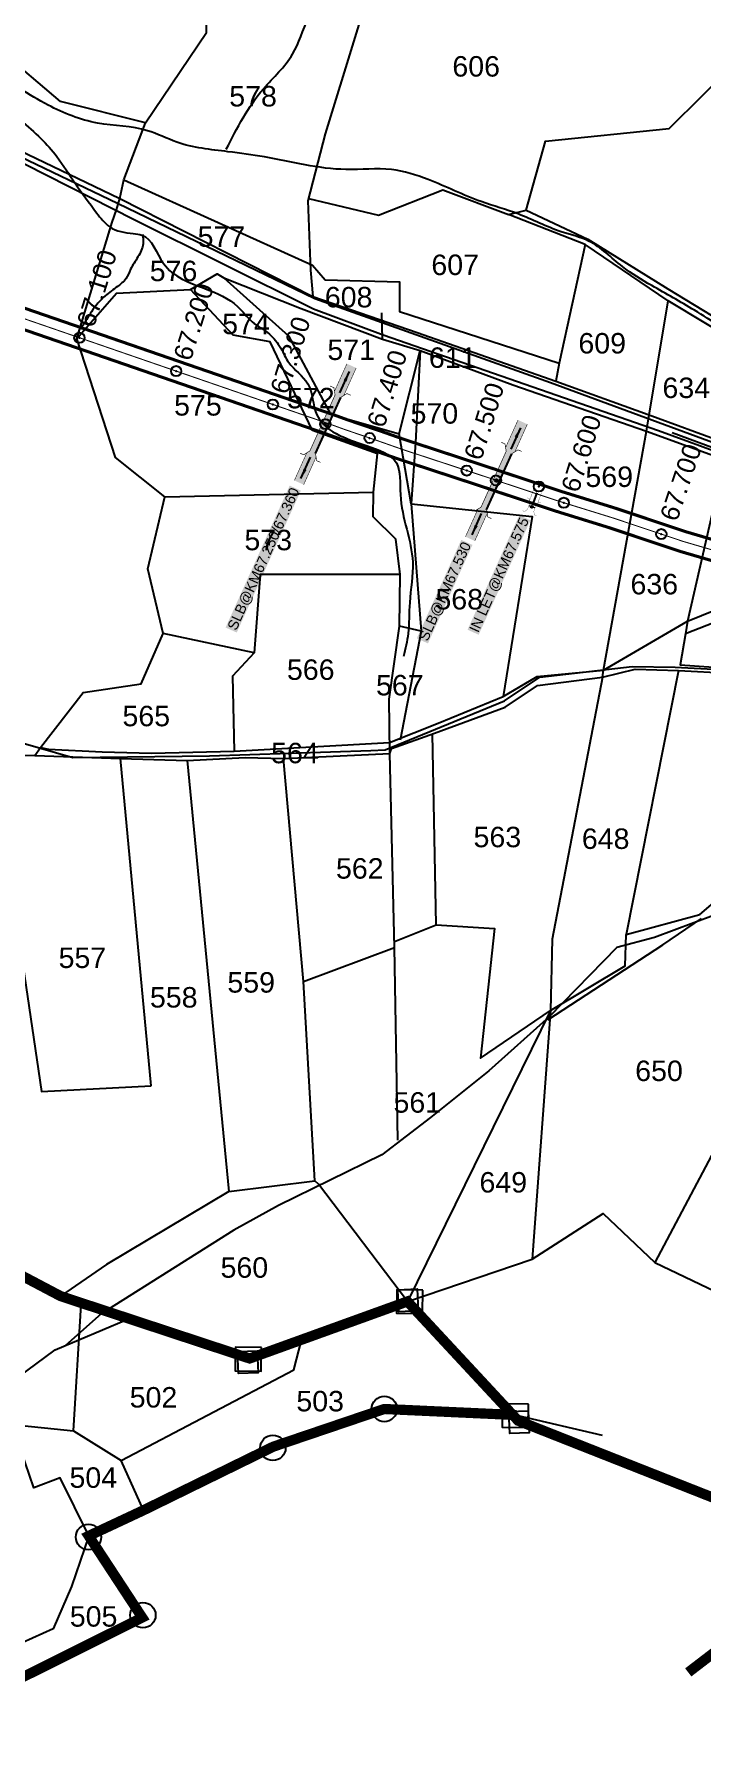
# Model space of a CAD drawing. Header units: inches. Extents: x 215816 to 245985, y 1583903 to 1595496.
# Drawn here: x 221506 to 222160, y 1589176 to 1590841 of the extents above; entities that cross this region are included whole.
import ezdxf
from ezdxf.enums import TextEntityAlignment as Align

# ---------------------------------------------------------------- set-up
doc = ezdxf.new("R2010")
doc.units = ezdxf.units.IN
doc.header["$MEASUREMENT"] = 0
doc.header["$PDMODE"] = 32
doc.header["$PDSIZE"] = 10
for name, pattern in [('ACAD_ISO02W100', [15, 12, -3]), ('ACAD_ISO03W100', [30, 12, -18]), ('HIDDEN2', [0.1875, 0.125, -0.0625])]:
    doc.linetypes.add(name, pattern=pattern)
for name, color, linetype in [('BOUNDRY STONES', 240, 'Continuous'), ('CANAL1', 7, 'Continuous'), ('CSMark', 72, 'Continuous'), ('PLOT', 7, 'Continuous'), ('PLOTS', 7, 'Continuous'), ('PLOTS NO', 7, 'Continuous'), ('ROAD', 1, 'Continuous'), ('ROADS', 1, 'Continuous'), ('STREAM', 4, 'Continuous'), ('STRUCTURE', 5, 'Continuous'), ('text2', 7, 'Continuous'), ('VILLAGE BOUNDARY STONES', 1, 'Continuous'), ('VILLAGE BOUNDRY', 5, 'Continuous')]:
    doc.layers.add(name, color=color, linetype=linetype)
doc.styles.get("Standard").update_dxf_attribs({"font": 'arial.ttf'})
doc.dimstyles.get("Standard").update_dxf_attribs({"dimtxt": 0.18, "dimasz": 0.18, "dimexe": 0.18, "dimexo": 0.0625, "dimgap": 0.09, "dimtad": 0, "dimtih": 1, "dimtoh": 1, "dimdec": 4, "dimzin": 0, "dimdsep": 46, "dimtxsty": 'Standard', "dimcen": 0.09, "dimadec": 0, "dimazin": 0, "dimtfac": 1, "dimtdec": 4, "dimtofl": 0, "dimtmove": 0, "dimatfit": 3, "dimfxl": 1, "dimtolj": 1, "dimtzin": 0, "dimarcsym": 0})

# ---------------------------------------------------------------- blocks, each defined once
blk = doc.blocks.new('SLB')
at = {"layer": 'STRUCTURE'}
h = blk.add_hatch(dxfattribs=at)
h.set_pattern_fill('DOTS', color=6, scale=20, angle=320.3722, style=0)
h.set_pattern_definition([(320.372247934, (-159.4327, -72.9564), (1.2786241598, 0.5641323054), [0, -1.25])])
h.paths.add_polyline_path([(769699.5, 1706871.1), (769699.5, 1706861.1), (769729.1, 1706861.1), (769732.1, 1706863.1), (769792.1, 1706863.1), (769795.1, 1706861.1), (769824.7, 1706861.1), (769824.7, 1706871.1), (769795.1, 1706871.1), (769792.1, 1706869.1), (769732.1, 1706869.1), (769729.1, 1706871.1)])
at = {"layer": 'STRUCTURE', "color": 6, "const_width": 0.628}
for points in [[(769726.1, 1706877.1), (769726.1, 1706873.1), (769732.1, 1706869.1), (769792.1, 1706869.1), (769798.1, 1706873.1), (769798.1, 1706877.1)], [(769726.1, 1706855.1), (769726.1, 1706859.1), (769732.1, 1706863.1), (769792.1, 1706863.1), (769798.1, 1706859.1), (769798.1, 1706855.1)]]:
    blk.add_lwpolyline(points, dxfattribs=at)
at = {"layer": 'STRUCTURE', "color": 6, "linetype": 'ACAD_ISO02W100', "ltscale": 0.5, "const_width": 0.5}
for points in [[(769699.5, 1706871.1), (769729.1, 1706871.1)], [(769699.5, 1706861.1), (769729.1, 1706861.1)], [(769795.1, 1706871.1), (769824.7, 1706871.1)], [(769795.1, 1706861.1), (769824.7, 1706861.1)]]:
    blk.add_lwpolyline(points, dxfattribs=at)
at = {"layer": 'STRUCTURE', "color": 6}
blk.add_lwpolyline([(769732.1, 1706863.1), (769792.1, 1706863.1)], dxfattribs=at)
blk.add_lwpolyline([(769732.1, 1706863.1), (769792.1, 1706863.1)], dxfattribs=at)
at = {"layer": 'STRUCTURE', "color": 0}
blk.add_circle((769762.1, 1706866.1), 1.24, dxfattribs=at)
for points in [[(769703.8, 1706866), (769726.7, 1706866)], [(769818.6, 1706865.8), (769795.7, 1706865.8)]]:
    blk.add_leader(points, dimstyle='Standard', override={"dimasz": 10, "dimgap": 0.09, "dimtad": 0}, dxfattribs=at)
blk = doc.blocks.new('OT')
at = {"layer": 'STRUCTURE', "color": 190}
for points, const_width in [([(769751.4, 1706595.8), (769729.4, 1706595.8)], 0.5), ([(769775.2, 1706601.8), (769775.2, 1706597.8), (769769.2, 1706593.8), (769761.8, 1706593.8), (769754.4, 1706593.8), (769748.4, 1706597.8), (769748.4, 1706601.8)], 0.5), ([(769761.8, 1706593.8), (769761.8, 1706581)], 2.5), ([(769751.4, 1706579), (769729.4, 1706579)], 0.5), ([(769748.4, 1706573), (769748.4, 1706577), (769754.4, 1706581), (769761.8, 1706581), (769761.8, 1706581), (769761.8, 1706581), (769769.2, 1706581), (769775.2, 1706577), (769775.2, 1706573)], 0.5)]:
    blk.add_lwpolyline(points, dxfattribs=dict(at, const_width=const_width))
at = {"layer": 'STRUCTURE', "color": 0}
blk.add_circle((769761.8, 1706587.4), 1.87, dxfattribs=at)
blk.add_leader([(769732.6, 1706587.4), (769753.8, 1706587.4)], dimstyle='Standard', override={"dimasz": 10, "dimgap": 0.09, "dimtad": 0}, dxfattribs=at)

msp = doc.modelspace()

# ---------------------------------------------------------------- linework, layer by layer
at = {"color": 3}
for p in [(221791, 1590460, 52), (221958, 1590405, 53), (222000, 1590399, 54), (222119.82219, 1590352.46819)]:
    msp.add_point(p, dxfattribs=at)
at = {"layer": 'BOUNDRY STONES'}
for points in [[(221886.49347, 1589613.16998), (221861.03006, 1589613.52842), (221860.70803, 1589590.65146), (221886.17144, 1589590.29302)], [(221728.66304, 1589556.91317), (221703.19963, 1589557.27162), (221702.8776, 1589534.39466), (221728.34101, 1589534.03622)], [(221989.86285, 1589501.65302), (221964.39944, 1589502.01146), (221964.07741, 1589479.13451), (221989.54082, 1589478.77607)]]:
    msp.add_lwpolyline(points, close=True, dxfattribs=at)
msp.add_lwpolyline([(221978.08503, 1589491.03498), (222061.78052, 1589471.30107)], dxfattribs=at)
for centre in [(221848.74283, 1589496.93939), (221739.66868, 1589458.98987), (221559.19821, 1589371.72496), (221612.46748, 1589295.33533)]:
    msp.add_circle(centre, 12.44164, dxfattribs=at)
at = {"layer": 'CANAL1', "color": 1, "ltscale": 4, "const_width": 3}
for points in [[(221461.79699, 1590585.39798), (221798.82214, 1590469.25118), (221814.03333, 1590463.74499), (221845.35636, 1590453.09029), (221870.331, 1590444.31733), (221956.98578, 1590415.88996), (221966.44436, 1590412.61256), (222022.32556, 1590394.07624), (222074.85379, 1590377.822), (222127.69376, 1590360.20567), (222144.38786, 1590354.62151), (222181.27503, 1590343.81536)], [(221453.61301, 1590567.06402), (221792.15986, 1590450.39282), (221807.40867, 1590444.87301), (221838.82164, 1590434.18771), (221863.899, 1590425.37867), (221950.59422, 1590396.93804), (221960.02164, 1590393.67144), (222016.22044, 1590375.02976), (222068.73421, 1590358.78), (222121.36824, 1590341.23233), (222138.40214, 1590335.53449), (222174.94697, 1590324.82864)]]:
    msp.add_lwpolyline(points, dxfattribs=at)
at = {"layer": 'CANAL1', "color": 1, "linetype": 'HIDDEN2', "ltscale": 40, "const_width": 1}
msp.add_lwpolyline([(221457.66199, 1590576.42466), (221795.44799, 1590460.01566), (221810.67799, 1590454.50266), (221842.04599, 1590443.83266), (221867.07199, 1590435.04166), (221953.74699, 1590406.60766), (221963.18999, 1590403.33566), (222019.22999, 1590384.74666), (222071.75099, 1590368.49466), (222119.82219, 1590352.46819), (222124.48799, 1590350.91266), (222141.35199, 1590345.27166), (222178.06799, 1590334.51566), (222236.64099, 1590312.57266), (222289.22099, 1590295.58666), (222373.77332, 1590267.33575), (222374.44699, 1590267.11066), (222402.43399, 1590258.96266), (222431.26723, 1590250.17619), (222437.69099, 1590248.21866), (222504.33299, 1590227.76066), (222526.02599, 1590220.35366), (222547.06099, 1590213.20566), (222549.0476, 1590212.18913)], dxfattribs=at)
at = {"layer": 'PLOT'}
for points in [[(221614.95701, 1590754.6531), (221531.85583, 1590775.38347), (221472.46416, 1590825.73232), (221338.51887, 1590859.10622), (221253.91657, 1590888.54752), (221136.28704, 1591002.94062), (221111.18013, 1591004.80554), (221036.70368, 1591097.61102), (221030.52354, 1591102.18729), (221029.4953, 1591108.48651), (221053.89389, 1591130.85085), (221053.89389, 1591130.85085), (221061.14236, 1591127.44203), (221112.449, 1591174.5222), (221116.18716, 1591207.90784), (221113.16997, 1591317.35405), (221120.52304, 1591378.52118), (221044.48222, 1591333.32261), (221014.43482, 1591261.81108), (221005.43812, 1591220.72572), (221040.33795, 1591150.46218), (221065.76774, 1591149.73138), (221109.87875, 1591182.30699), (221107.68166, 1591321.38975)], [(221506.65162, 1590136.07903), (221512.25074, 1590143.68912), (221553.86126, 1590197.44095), (221610.76117, 1590206.03192), (221632.30872, 1590255.39731), (221617.37163, 1590318.40194), (221633.83016, 1590388.93953), (221585.76853, 1590427.5175), (221547.92271, 1590543.7361), (221582.45761, 1590657.35257), (221586.56628, 1590669.63686), (221589.94841, 1590680.66953), (221593.63636, 1590699.04102), (221614.95701, 1590754.6531), (221674.58523, 1590842.95212), (221674.42845, 1590894.58729), (221675.2366, 1590939.0706), (221695.36235, 1590968.12692), (221767.66335, 1590972.59392), (221765.57973, 1590956.67674), (221816.59475, 1590951.04247), (221848.83604, 1590932.44692)], [(221774.51113, 1590680.69049), (221843.18628, 1590664.49697), (221905.98076, 1590689.04981), (221970.3758, 1590665.09175), (221987.43532, 1590669.24293), (222006.47181, 1590736.75239), (222127.61557, 1590749.06672), (222193.40655, 1590814.14449), (222250.31804, 1590915.36843), (222262.2164, 1590960.84038)], [(221848.83604, 1590932.44692), (221790.70399, 1590744.02999), (221773.91728, 1590678.36761), (221776.35991, 1590610.47768), (221778.90041, 1590584.76537)], [(220463.65308, 1590822.56167), (220794.69937, 1590771.69046), (220843.00966, 1590766.7813), (220908.74046, 1590757.30781), (220947.2879, 1590752.3969), (220956.10672, 1590751.50704), (220973.10127, 1590775.20176), (221077.47883, 1590763.38905), (221286.97386, 1590736.08559), (221369.94745, 1590728.87955), (221475.99311, 1590725.0418), (221603.99051, 1590660.25522), (221779.40968, 1590572.67321), (221847.6671, 1590547.32015), (222117.12388, 1590453.7959), (222426.76591, 1590340.55005), (222681.79154, 1590255.91574), (222819.13988, 1590217.22308), (222951.14311, 1590178.80839), (222973.16414, 1590168.84195)], [(221483.30848, 1590731.67172), (221589.94841, 1590680.66953), (221778.90041, 1590584.76537), (221880.98443, 1590549.66328), (222016.71773, 1590502.14856), (222106.82323, 1590469.3489), (222181.54217, 1590441.98427), (222339.33384, 1590382.23424), (222592.88102, 1590297.9782), (222820.75981, 1590234.67066), (222853.53424, 1590224.67029), (222969.21423, 1590190.0191)], [(221593.63636, 1590699.04102), (221778.35254, 1590615.29422), (221790.82453, 1590601.16011), (221863.59282, 1590599.04335), (221863.51055, 1590570.29102), (222019.74962, 1590519.6897), (222016.71773, 1590502.14856)], [(222965.72555, 1590367.10647), (222960.23811, 1590365.60332), (222887.58461, 1590365.13522), (222767.4761, 1590363.13267), (222595.0516, 1590339.3404), (222529.92464, 1590358.08926), (222434.29658, 1590385.80054), (222347.59091, 1590442.01637), (222200.15258, 1590536.2069), (222126.619, 1590580.68679), (222045.15449, 1590635.72284), (221970.3758, 1590665.09175)], [(221987.43532, 1590669.24293), (222047.90175, 1590640.88424), (222126.25565, 1590592.30819), (222203.54167, 1590545.38878), (222271.89822, 1590501.27686), (222333.65349, 1590463.60834), (222436.98132, 1590394.81889), (222545.03265, 1590375.62343), (222610.01402, 1590355.83898), (222622.67451, 1590377.50934), (222714.53663, 1590410.88573), (222818.12463, 1590422.90243), (222911.8474, 1590414.60564), (222947.8453, 1590412.12808), (222975.63444, 1590412.94219)], [(222045.15449, 1590635.72284), (222019.74962, 1590519.6897)], [(221547.92271, 1590543.7361), (221586.46098, 1590587.93078), (221658.95352, 1590591.78132), (221685.23601, 1590606.88588), (221691.6842, 1590602.99446), (221767.37597, 1590573.1497), (221846.89235, 1590543.1255), (221846.32134, 1590568.98041)], [(221691.6842, 1590602.99446), (221755.03931, 1590546.44319), (221795.90138, 1590469.74912), (221863.24634, 1590450.61193), (221883.84331, 1590532.13424), (221879.08548, 1590441.9739), (221874.8616, 1590381.90933), (221863.24634, 1590450.61193)], [(221862.01483, 1589759.78344), (221858.57393, 1589948.38162), (221854.13639, 1590137.88949), (221853.55754, 1590190.92624), (221863.58093, 1590262.58687), (221864.23779, 1590312.88424), (221860.11635, 1590347.4055), (221837.85336, 1590369.28987), (221838.06391, 1590393.4666), (221842.19196, 1590431.02972), (221778.29277, 1590453.63289), (221736.9965, 1590540.51884), (221700.71572, 1590547.02521), (221658.95352, 1590591.78132)], [(222062.22164, 1590212.65244), (222063.09058, 1590219.57341), (222105.24587, 1590453.03465), (222126.619, 1590580.68679)], [(221846.89235, 1590543.1255), (221883.84331, 1590532.13424), (221974.52501, 1590498.4901), (222105.24587, 1590453.03465), (222181.68418, 1590425.49539), (222335.46771, 1590369.94674), (222427.23331, 1590337.68453), (222587.30025, 1590280.57106), (222701.64952, 1590241.22392), (222779.80127, 1590218.95403), (222804.58231, 1590207.65089), (222876.55892, 1590189.06025), (222972.11274, 1590169.81594)], [(222181.68418, 1590425.49539), (222145.45883, 1590267.24451), (222143.44821, 1590254.84004)], [(221633.83016, 1590388.93953), (221838.06391, 1590393.4666)], [(221874.8616, 1590381.90933), (221884.73314, 1590257.55715), (221864.12223, 1590151.03261)], [(221874.8616, 1590381.90933), (221993.55911, 1590369.73467), (221964.88261, 1590193.82799)], [(221512.25074, 1590143.68912), (221519.9525, 1590142.0986), (221572.48858, 1590139.57505), (221620.95287, 1590138.30293), (221701.73657, 1590140.33067), (221853.82274, 1590148.83211), (221901.50766, 1590167.70477), (221964.88261, 1590193.82799), (221998.16702, 1590213.38453), (222063.09058, 1590219.57341), (222145.45883, 1590267.24451), (222301.70666, 1590330.55814), (222328.58798, 1590341.31327), (222335.46771, 1590369.94674)], [(222427.23331, 1590337.68453), (222334.70621, 1590330.56908), (222298.33369, 1590321.97453), (222206.10034, 1590279.31896), (222143.44821, 1590254.84004), (222138.41433, 1590224.71987), (222184.94833, 1590221.37722), (222271.78783, 1590190.15764), (222297.68347, 1590190.36532), (222413.78097, 1590183.80555), (222557.03351, 1590176.14891), (222631.31945, 1590145.03071), (222626.87396, 1590192.52202), (222587.30025, 1590280.57106)], [(221864.23779, 1590312.88424), (221727.19663, 1590313.05855), (221721.18912, 1590236.50596), (221700.18333, 1590213.55685), (221701.73657, 1590140.33067)], [(221721.18912, 1590236.50596), (221632.30872, 1590255.39731)], [(221884.73314, 1590257.55715), (221863.58093, 1590262.58687)], [(221464.19307, 1590136.98893), (221506.65162, 1590136.07903), (221590.56927, 1590133.14145), (221655.78734, 1590131.12801), (221712.43508, 1590134.02526), (221750.15431, 1590132.89492), (221854.13639, 1590137.88949), (221855.67358, 1590142.88353), (221897.80109, 1590157.81613), (221967.0822, 1590183.07384), (221998.51223, 1590204.53064), (222062.22164, 1590212.65244), (222094.07166, 1590220.474), (222136.72532, 1590219.21215), (222185.78163, 1590216.4771)], [(222136.72532, 1590219.21215), (222085.29594, 1589960.93268)], [(222062.22164, 1590212.65244), (222013.1317, 1589956.47871), (222011.35464, 1589886.62088), (221993.53757, 1589643.38382)], [(221899.4602, 1589970.3149), (221895.98381, 1590157.17197)], [(221464.19307, 1590136.98893), (221513.20159, 1589807.56846), (221620.38908, 1589812.86546)], [(221655.78734, 1590131.12801), (221696.45045, 1589709.75058), (221576.91857, 1589638.19898), (221531.93635, 1589607.28742)], [(221620.38908, 1589812.86546), (221590.56927, 1590133.14145)], [(221871.32197, 1589602.09288), (221784.3994, 1589716.76927), (221780.85339, 1589719.89292), (221769.63667, 1589914.9952), (221750.15431, 1590132.89492)], [(221769.63667, 1589914.9952), (221858.57393, 1589948.38162), (221858.82096, 1589953.97813), (221899.4602, 1589970.3149), (221956.63945, 1589966.78596), (221942.95255, 1589839.8555), (222011.35464, 1589886.62088), (222084.35916, 1589930.34494), (222085.29594, 1589960.93268), (222157.41521, 1589980.579), (222209.07527, 1590024.55644), (222307.89737, 1590058.84682), (222362.18947, 1590085.28814), (222386.57315, 1590077.55003), (222459.08257, 1590087.31429), (222578.70547, 1590109.09176), (222619.77072, 1590117.40997)], [(222289.23679, 1590027.55024), (222262.4666, 1589888.17748), (222198.34929, 1589800.34617), (222113.5543, 1589640.09879)], [(222011.35464, 1589886.62088), (221871.32197, 1589602.09288)], [(221871.32197, 1589602.09288), (221993.53757, 1589643.38382), (222062.77466, 1589688.00147), (222113.5543, 1589640.09879), (222216.43873, 1589590.81536), (222346.55414, 1589743.31273), (222482.88691, 1589854.56437), (222653.51697, 1589840.3943), (222799.79128, 1589794.97853), (222913.44725, 1589758.4304), (222963.45372, 1589766.75383)], [(221696.45045, 1589709.75058), (221780.85339, 1589719.89292)]]:
    msp.add_lwpolyline(points, dxfattribs=at)
at = {"layer": 'PLOTS'}
for points in [[(221340.63621, 1589496.46077), (221484.4872, 1589481.75339), (221544.64016, 1589475.60332), (221552.1764, 1589598.95271)], [(221544.64016, 1589475.60332), (221591.28251, 1589446.63456), (221760.32195, 1589535.14598), (221767.56348, 1589564.20842)], [(221559.40326, 1589372.83512), (221531.56025, 1589429.63078), (221505.57196, 1589419.93395), (221484.4872, 1589481.75339)], [(221613.17883, 1589397.98333), (221591.28251, 1589446.63456)], [(221559.40326, 1589372.83512), (221542.554, 1589323.27081), (221524.69337, 1589282.06497), (221453.49921, 1589249.96404), (221450.95794, 1589212.84138)]]:
    msp.add_lwpolyline(points, dxfattribs=at)
at = {"layer": 'ROAD'}
for points in [[(222970.6864, 1590178.3123), (222373.5778, 1590367.20935), (222011.43076, 1590500.53724), (221780.64498, 1590582.4987), (221587.70582, 1590675.81742), (221484.12062, 1590725.15306)], [(222958.44654, 1590177.90549), (222765.11225, 1590234.21168), (222423.91339, 1590343.11146), (222130.59149, 1590451.35825)], [(221443.9936, 1590162.67858), (221543.79643, 1590134.11394), (221677.72014, 1590135.53127), (221835.45967, 1590141.01538), (221849.47477, 1590141.64115), (221966.35422, 1590189.44409), (222000.87499, 1590212.5262), (222091.22135, 1590223.14606), (222133.24964, 1590222.33947), (222183.33157, 1590219.61157), (222263.63859, 1590188.05434), (222318.17106, 1590181.21539), (222553.92057, 1590174.33467), (222627.48422, 1590135.15493), (222706.77444, 1590159.19524), (222733.30844, 1590194.0586), (222742.82312, 1590216.2037), (222736.59267, 1590251.80056)], [(222627.48422, 1590135.15493), (222622.28995, 1590115.47122), (222566.67457, 1590086.58881), (222517.61969, 1590063.37145), (222449.91871, 1590056.43783), (222260.36144, 1590017.17677), (222170.91942, 1589979.37667), (222113.16075, 1589957.97714), (222076.40852, 1589948.27018), (222009.99481, 1589880.456), (221950.91485, 1589827.77817), (221893.88183, 1589781.83765), (221846.33609, 1589745.56437), (221745.14159, 1589696.04218), (221701.57198, 1589671.79054), (221571.6551, 1589590.07022), (221536.60849, 1589559.15503)], [(222008.69224, 1589877.57703), (222121.36697, 1589950.70074), (222158.98575, 1589976.64335)]]:
    msp.add_lwpolyline(points, dxfattribs=at)
at = {"layer": 'ROADS', "color": 1}
msp.add_lwpolyline([(220544.58016, 1588785.2521), (220556.70782, 1588787.00449), (220597.41657, 1588823.20131), (220698.85766, 1588883.49344), (220771.96653, 1588946.47116), (220848.84044, 1589004.82019), (220911.06452, 1589068.97254), (220932.87759, 1589069.68688), (221020.1464, 1589088.65658), (221103.59878, 1589111.99512), (221269.46736, 1589197.60924), (221295.3174, 1589210.95191), (221327.13277, 1589249.07109), (221392.18612, 1589369.0194), (221453.34485, 1589500.74049), (221526.7187, 1589554.66962), (221595.93541, 1589584.28653)], dxfattribs=at)
at = {"layer": 'STREAM'}
for points in [[(222959.62426, 1590397.54059), (222926.61845, 1590419.53064), (222879.19457, 1590422.89821), (222821.46807, 1590431.59551), (222759.22448, 1590432.16832), (222743.5044, 1590434.18124), (222693.86501, 1590418.86173), (222638.32803, 1590399.01275), (222604.44534, 1590365.50389), (222582.27403, 1590356.59112), (222508.56461, 1590371.88514), (222439.76377, 1590389.53443), (222403.74127, 1590410.78032), (222362.67938, 1590439.50673), (222322.84134, 1590464.23896), (222252.18188, 1590508.74171), (222201.40524, 1590539.38473), (222152.40059, 1590571.32576), (222110.38299, 1590595.47716), (222081.8015, 1590614.00807), (222048.65986, 1590639.03927), (222021.71682, 1590648.19689), (221979.7696, 1590665.52156), (221943.54568, 1590677.61675), (221891.52892, 1590699.19728), (221855.71801, 1590708.8731), (221811.18297, 1590709.0177), (221731.33717, 1590721.29823), (221695.72998, 1590726.41231), (221645.59945, 1590735.7535), (221617.03943, 1590746.97199), (221568.02969, 1590754.3786), (221519.66323, 1590772.02611), (221463.98934, 1590803.05992), (221443.57412, 1590809.46174), (221407.88772, 1590802.68805), (221384.77043, 1590787.63857), (221378.63866, 1590767.86246), (221367.67521, 1590760.66901), (221320.02477, 1590773.80922), (221289.36689, 1590791.0285), (221241.17469, 1590818.43495), (221198.57796, 1590836.64479), (221163.18234, 1590830.1888), (221136.99745, 1590836.02831), (221122.83291, 1590878.50736), (221114.75143, 1590909.22837), (221113.63797, 1590934.166), (221100.09913, 1590957.32996), (221104.41081, 1591004.04048), (221087.45355, 1591042.28801), (221072.77862, 1591063.57288), (221068.54214, 1591076.48686), (221060.93592, 1591096.56374), (221032.44678, 1591118.01441), (221028.71609, 1591140.09268), (221009.28302, 1591179.14382), (220999.99942, 1591223.37697), (221011.90427, 1591264.13208), (221032.0275, 1591305.25414), (221044.67124, 1591336.29108), (221054.97727, 1591351.37799), (221091.84041, 1591360.60997), (221110.50684, 1591414.30149), (221151.33283, 1591421.50805), (221259.16421, 1591413.99667), (221325.04854, 1591386.59395), (221385.02268, 1591359.90617), (221428.11684, 1591316.31364), (221479.84908, 1591265.76541), (221530.28188, 1591255.29212), (221601.47113, 1591273.64294), (221635.67087, 1591275.65937), (221697.60183, 1591256.17929), (221770.50125, 1591247.19858), (221854.99022, 1591252.92869), (221909.50486, 1591260.74646), (221969.12637, 1591263.89797), (222027.30311, 1591266.49555), (222081.52514, 1591269.8954), (222120.87174, 1591288.29271), (222193.91921, 1591335.82164), (222256.96832, 1591371.91779), (222330.34932, 1591407.00695), (222422.14967, 1591413.55295), (222475.52482, 1591413.97843), (222520.28367, 1591420.87117), (222558.38177, 1591434.31848), (222582.8348, 1591446.17768), (222598.23907, 1591452.24917), (222653.80635, 1591452.87543), (222692.3406, 1591456.55367), (222719.01091, 1591462.63877), (222747.07333, 1591459.4869), (222774.83043, 1591463.17338), (222807.778, 1591482.26385)], [(221694.088, 1590728.89358), (221730.46492, 1590787.99057), (221758.96968, 1590821.74791), (221774.40602, 1590856.9208), (221799.73737, 1590894.53454), (221830.79195, 1590938.401), (221863.63365, 1590975.85033), (221878.24975, 1591006.98848), (221897.59437, 1591021.84558)], [(221449.02349, 1590807.74542), (221464.41663, 1590786.09194), (221492.76087, 1590757.08934), (221512.67266, 1590739.24097), (221528.24909, 1590721.55936), (221545.99453, 1590695.68688), (221567.12394, 1590666.7225), (221580.00419, 1590652.88419), (221603.01762, 1590646.34469), (221611.37652, 1590644.91624), (221632.53967, 1590617.17508), (221673.68121, 1590592.34723), (221705.11103, 1590575.01314), (221719.4792, 1590560.16027), (221736.25453, 1590547.93722), (221747.31902, 1590534.37817), (221755.1601, 1590520.31487), (221773.76055, 1590499.52526), (221782.35985, 1590469.73609), (221830.97317, 1590439.11617), (221860.58727, 1590422.06133), (221864.48772, 1590391.24666), (221876.48323, 1590324.94892), (221873.55418, 1590285.5416), (221872.02344, 1590255.2051), (221867.61986, 1590232.6677)], [(221612.25949, 1590645.39693), (221612.66188, 1590636.38477), (221607.5876, 1590623.51604), (221600.44351, 1590611.45789), (221595.66935, 1590601.98885), (221587.6375, 1590594.63189), (221575.61697, 1590585.51654), (221562.08413, 1590569.78685), (221555.97705, 1590559.80678), (221551.31771, 1590552.82616)]]:
    msp.add_spline(points, degree=3, dxfattribs=at)
at = {"layer": 'text2', "color": 3, "linetype": 'Continuous'}
for p in [(221550.29162, 1590544.50231), (221645.00315, 1590511.86249), (221739.71467, 1590479.22267), (221834.37536, 1590446.44186), (221929.35672, 1590414.60896), (222024.45781, 1590383.12897)]:
    msp.add_point(p, dxfattribs=at)
at = {"layer": 'VILLAGE BOUNDARY STONES'}
for points in [[(221861.85277, 1589613.4986), (221880.89721, 1589614.34893), (221881.8582, 1589592.8261), (221862.81376, 1589591.97577)], [(221705.15997, 1589553.07711), (221724.2044, 1589553.92744), (221725.16539, 1589532.40461), (221706.12096, 1589531.55428)], [(221970.594, 1589494.40472), (221989.63844, 1589495.25505), (221990.59943, 1589473.73222), (221971.55499, 1589472.88189)]]:
    msp.add_lwpolyline(points, close=True, dxfattribs=at)
at = {"layer": 'VILLAGE BOUNDRY', "linetype": 'ACAD_ISO03W100', "const_width": 10}
for points in [[(222958.10338, 1589554.94004), (222799.26749, 1589629.25329), (222788.25632, 1589627.31532), (222647.81596, 1589617.1878), (222504.12612, 1589405.58732), (222297.72957, 1589270.72452), (222246.48476, 1589316.16537), (222146.17428, 1589239.37003), (222246.48476, 1589316.16537), (222251.92127, 1589378.11817), (221979.67048, 1589485.48803), (221871.32197, 1589602.09288), (221716.91948, 1589546.33151), (221531.93635, 1589607.28742), (221439.93303, 1589655.79921)], [(221096.8275, 1588569.66228), (221090.07943, 1588614.31061), (221085.23416, 1588660.2111), (221062.58479, 1588860.64126), (221047.40252, 1589017.3697), (221163.19938, 1589054.26708), (221254.9409, 1589110.04742), (221407.1057, 1589190.98666), (221611.77634, 1589292.98874), (221559.40326, 1589372.83512), (221613.17883, 1589397.98333), (221740.12412, 1589460.13495), (221848.74283, 1589496.93939), (221978.08503, 1589491.03498)]]:
    msp.add_lwpolyline(points, dxfattribs=at)

# ---------------------------------------------------------------- block references
at = {"layer": 'STRUCTURE', "color": 0, "rotation": 65.74739314289994}
for p in [(1461827.0303, 187521.58082, 52), (1461994.49879, 187466.55248)]:
    msp.add_blockref('SLB', p, dxfattribs=at)
at = {"layer": 'STRUCTURE', "color": 0, "xscale": 0.5, "yscale": 0.5, "zscale": 0.5, "rotation": 250.4975320816553}
msp.add_blockref('OT', (-453853.06435, 2238048.27552), dxfattribs=at)

# ---------------------------------------------------------------- texts
at = {"layer": 'CSMark', "color": 1}
for s, rotation, p in [('67.100', 72.66216488, (221555.84816, 1590556.07743, 49)), ('67.200', 72.66216488, (221650.55969, 1590523.43761, 49)), ('67.300', 72.66216488, (221745.27121, 1590490.79779, 49)), ('67.400', 72.66216488, (221839.9319, 1590458.01699, 49)), ('67.500', 72.66216488, (221934.91326, 1590426.18409, 49)), ('67.600', 72.66216488, (222030.01435, 1590394.7041, 49)), ('67.700', 71.46285496, (222126.57335, 1590366.67572, 49))]:
    msp.add_text(s, height=18, rotation=rotation, dxfattribs=at).set_placement(p, align=Align.MIDDLE_LEFT)
at = {"layer": 'PLOTS NO'}
for s, p in [('606', (221938.61225, 1590809.86644)), ('578', (221720.23971, 1590780.64473)), ('577', (221689.2773, 1590643.3723)), ('576', (221642.44331, 1590609.83556)), ('607', (221918.0544, 1590615.78264)), ('608', (221813.81093, 1590584.1748)), ('574', (221713.32224, 1590557.97046)), ('609', (222061.9765, 1590539.10246)), ('571', (221816.32574, 1590532.74058)), ('611', (221915.6566, 1590525.03982)), ('634', (222144.23541, 1590495.52352)), ('575', (221666.29655, 1590478.3798)), ('572', (221776.7677, 1590485.43936)), ('570', (221897.71142, 1590470.47775)), ('569', (222068.82769, 1590408.5683)), ('573', (221735.11991, 1590346.68585)), ('636', (222112.92504, 1590303.53603)), ('568', (221922.0396, 1590288.77138)), ('566', (221776.6914, 1590219.94113)), ('567', (221863.91693, 1590204.74375)), ('565', (221615.73911, 1590174.5707)), ('564', (221761.22488, 1590138.39041)), ('563', (221959.34128, 1590056.2686)), ('648', (222065.33876, 1590054.60951)), ('562', (221824.71047, 1590025.5501)), ('557', (221553.2346, 1589938.18391)), ('559', (221718.4114, 1589914.11339)), ('558', (221642.63281, 1589899.49933)), ('650', (222117.56108, 1589827.6149)), ('561', (221881.01138, 1589796.71406)), ('649', (221965.14679, 1589718.62652)), ('560', (221711.75266, 1589635.29782))]:
    msp.add_text(s, height=20, dxfattribs=at).set_placement(p, align=Align.MIDDLE_CENTER)
for s, p in [('502', (221599.48719, 1589498.35429)), ('503', (221762.63063, 1589494.61906)), ('504', (221540.58416, 1589419.88088)), ('505', (221540.89867, 1589284.11681))]:
    msp.add_text(s, height=20, dxfattribs=at).set_placement(p)
at = {"layer": 'STRUCTURE', "color": 5, "char_height": 10, "attachment_point": 1, "rotation": 65.6726128, "bg_fill": 1, "box_fill_scale": 1.1, "bg_fill_color": 7, "bg_fill_true_color": 16777215, "bg_fill_transparency": 0}
for s, insert, width in [('SLB@KM67.250/67.360', (221694.70191, 1590261.62727), 150.3114598), ('IN LET@KM67.575', (221931.47453, 1590259.50281), 120.8776262), ('SLB@KM67.530', (221881.82948, 1590251.02115), 103.7016371)]:
    msp.add_mtext(s, dxfattribs=dict(at, insert=insert, width=width))

doc.saveas('drawing.dxf')
